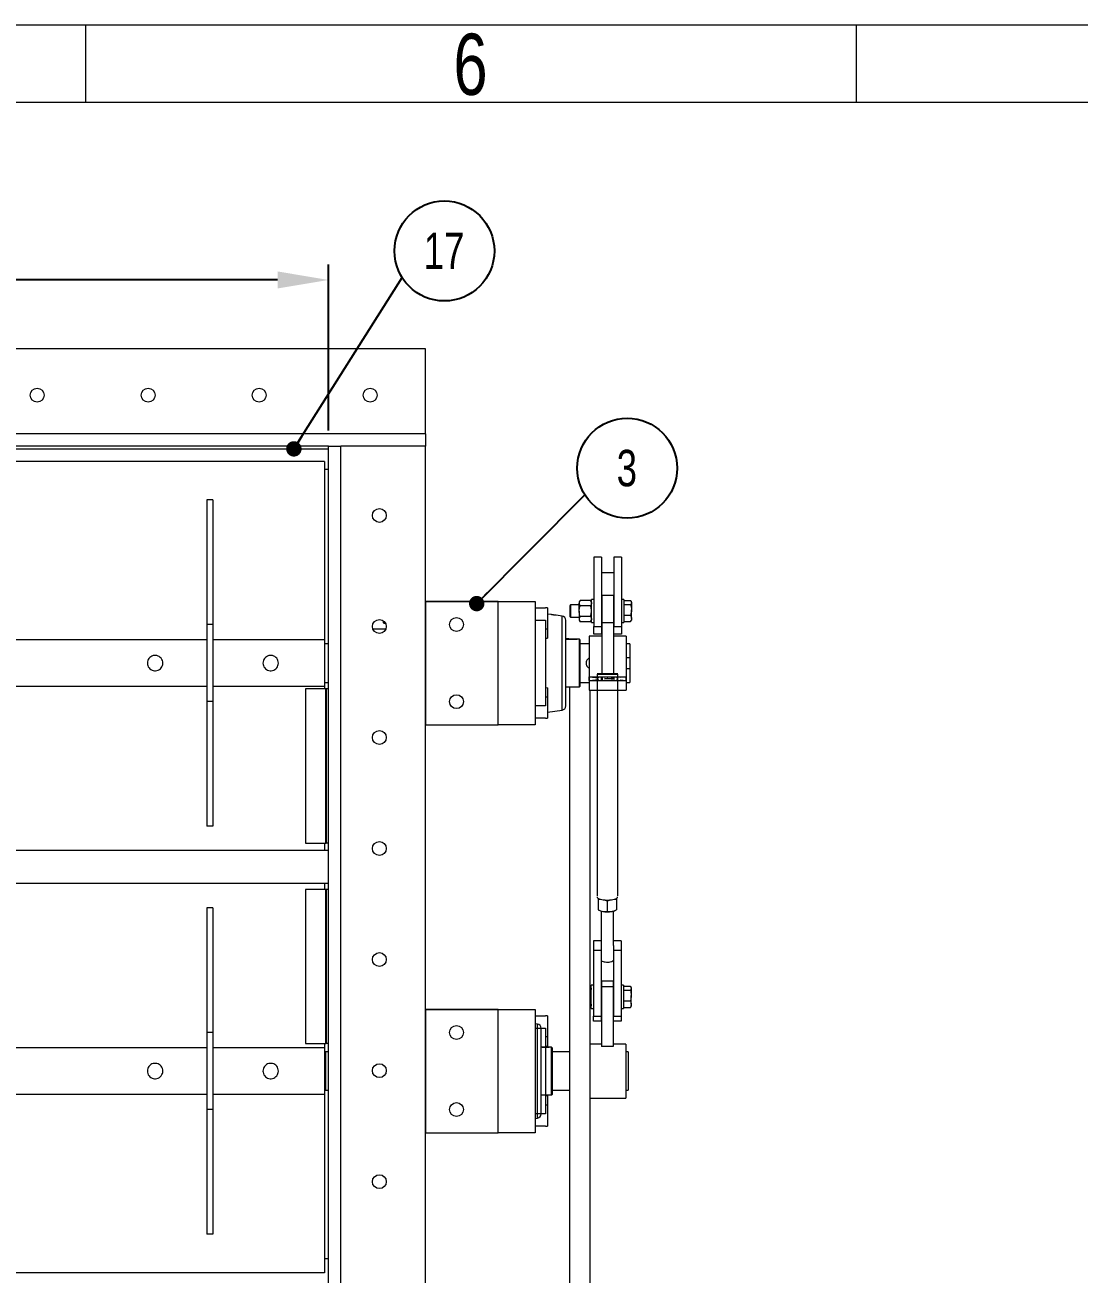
# Model space of a CAD drawing. Header units: millimetres. Extents: x 953 to 17674, y 376 to 6295.
# Drawn here: x 2874 to 4242, y 4674 to 6295 of the extents above; entities that cross this region are included whole.
import ezdxf

# ---------------------------------------------------------------- set-up
doc = ezdxf.new("R2010")
doc.units = ezdxf.units.MM
doc.linetypes.add('CENTERX2', pattern=[20.32, 12.7, -2.54, 2.54, -2.54])
doc.layers.add('SHEET', color=179, linetype='Continuous')
doc.styles.add('SLDTEXTSTYLE0', font='TXT', dxfattribs={"width": 0.75})
doc.styles.get("Standard").update_dxf_attribs({"font": 'arial.ttf'})
doc.dimstyles.new('Copy of ISO-25', dxfattribs={"dimscale": 20, "dimtxt": 3.5, "dimasz": 3.302, "dimexe": 1, "dimexo": 1, "dimgap": 1.524, "dimtad": 1, "dimtih": 1, "dimtoh": 1, "dimlfac": 20, "dimzin": 0, "dimtxsty": 'Standard', "dimcen": 2.5, "dimazin": 0, "dimtfac": 1, "dimtmove": 0, "dimatfit": 3, "dimfxl": 1, "dimtzin": 0, "dimarcsym": 0})
doc.dimstyles.new('SLDDIMSTYLE1', dxfattribs={"dimtxt": 0.18, "dimasz": 3.302, "dimexe": 0, "dimexo": 0.0625, "dimgap": 0, "dimtad": 0, "dimtih": 1, "dimtoh": 1, "dimdec": 0, "dimrnd": 1e-09, "dimzin": 0, "dimdsep": 46, "dimtxsty": 'Standard', "dimsah": 1, "dimcen": 0.09, "dimadec": 0, "dimazin": 0, "dimtfac": 3.302, "dimtdec": 0, "dimtofl": 0, "dimtmove": 0, "dimatfit": 3, "dimfxl": 1, "dimfrac": 2, "dimtolj": 1, "dimtzin": 0, "dimarcsym": 0})

# ---------------------------------------------------------------- blocks, each defined once
blk = doc.blocks.new('*D1')
at = {"color": 0, "lineweight": -2, "transparency": 16777216}
for p, q in [((1647.8, 5768.9), (1647.8, 5984.2)), ((3267.8, 5768.9), (3267.8, 5984.2)), ((3201.8, 5964.2), (1713.9, 5964.2))]:
    blk.add_line(p, q, dxfattribs=at)
at = {"color": 0, "transparency": 16777216}
for points in [[(1713.9, 5975.3), (1713.9, 5953.2), (1647.8, 5964.2)], [(3201.8, 5975.3), (3201.8, 5953.2), (3267.8, 5964.2)]]:
    blk.add_solid(points, dxfattribs=at)
at = {"layer": 'Defpoints', "color": 0, "transparency": 16777216}
for p in [(1647.8, 5964.2), (1647.8, 5748.9), (3267.8, 5748.9)]:
    blk.add_point(p, dxfattribs=at)
at = {"color": 0, "transparency": 16777216, "insert": (2457.8, 6029.7), "char_height": 70, "attachment_point": 5}
blk.add_mtext('W', dxfattribs=at)

msp = doc.modelspace()

# ---------------------------------------------------------------- linework, layer by layer
at = {"linetype": 'Continuous', "lineweight": 20}
for p, q in [((952.90534, 6294.86983), (8952.90502, 6294.86983)), ((2952.90526, 6194.86983), (2952.90526, 6294.86983)), ((3952.90522, 6194.86983), (3952.90522, 6294.86983)), ((1052.90534, 6194.86983), (8852.90503, 6194.86983)), ((3393.84461, 5874.92164), (1521.84466, 5874.92164)), ((3393.84461, 5764.92163), (3393.84461, 5874.92164)), ((3393.84461, 5764.92163), (1521.84466, 5764.92163)), ((3393.84461, 5764.92163), (3393.84461, 5748.92172)), ((3267.84457, 5748.92172), (1647.84466, 5748.92172)), ((1647.84466, 5745.1851), (3267.84457, 5745.1851)), ((3267.84457, 4128.92175), (3267.84457, 5748.92172)), ((3267.84457, 5748.92172), (3283.8446, 5748.92172)), ((3393.84461, 5748.92172), (3283.8446, 5748.92172)), ((3283.8446, 4128.92175), (3283.8446, 5748.92172)), ((3393.84461, 4128.92175), (3393.84461, 5748.92172)), ((3262.84458, 5728.92174), (1652.84466, 5728.92174)), ((3262.84458, 5728.92174), (3262.84458, 5497.42172)), ((3262.84458, 5718.92163), (3267.84457, 5718.92163)), ((3117.8446, 5678.92167), (3109.84459, 5678.92167)), ((3109.84459, 5678.92167), (3109.84459, 5517.4217)), ((3117.8446, 5678.92167), (3117.8446, 5517.4217)), ((3611.98556, 5604.87426), (3611.98556, 5514.87429)), ((3621.98555, 5604.87426), (3611.98556, 5604.87426)), ((3621.98555, 5604.87426), (3621.98555, 5514.87429)), ((3647.88568, 5604.87426), (3637.88569, 5604.87426)), ((3637.88569, 5604.87426), (3637.88569, 5514.87429)), ((3647.88568, 5604.87426), (3647.88568, 5514.87429)), ((3621.98555, 5584.87428), (3637.88569, 5584.87428)), ((3393.84461, 5547.4217), (3535.84469, 5547.4217)), ((3393.84461, 5547.42167), (3393.84461, 5387.42171)), ((3487.84459, 5547.42167), (3393.84461, 5547.42167)), ((3487.84459, 5387.42171), (3487.84459, 5547.42167)), ((3487.84459, 5547.42167), (3497.0014, 5547.42167)), ((3535.84469, 5547.4217), (3535.84469, 5387.42171)), ((3594.15758, 5548.73068), (3593.08565, 5546.87429)), ((3593.08565, 5546.87429), (3593.08565, 5545.26657)), ((3593.08565, 5534.87427), (3593.08565, 5545.26657)), ((3607.91385, 5548.73068), (3594.15758, 5548.73068)), ((3608.98578, 5546.87429), (3607.91385, 5548.73068)), ((3611.98556, 5549.87425), (3608.98578, 5549.87425)), ((3608.98578, 5534.87427), (3608.98578, 5549.87425)), ((3637.43555, 5554.87431), (3622.43569, 5554.87431)), ((3622.43569, 5554.87431), (3622.43569, 5519.70673)), ((3637.43555, 5554.87431), (3637.43555, 5519.70673)), ((3650.8857, 5549.87425), (3647.88568, 5549.87425)), ((3650.8857, 5549.87425), (3650.8857, 5548.73765)), ((3650.8857, 5548.73765), (3650.8857, 5519.87428)), ((3650.8857, 5548.61051), (3659.81376, 5548.61051)), ((3660.88569, 5546.87429), (3660.31754, 5547.85812)), ((3660.88569, 5545.96496), (3660.88569, 5546.87429)), ((3660.88569, 5545.96496), (3660.88569, 5536.45135)), ((3535.84469, 5538.92172), (3549.44456, 5538.92172)), ((3551.84472, 5538.92172), (3549.44456, 5538.92172)), ((3551.84472, 5538.92172), (3551.84472, 5511.60801)), ((3557.19984, 5530.2257), (3551.84472, 5530.9307)), ((3571.01906, 5528.40639), (3563.11167, 5529.44738)), ((3571.01906, 5467.42169), (3571.01906, 5528.40639)), ((3581.98726, 5542.87428), (3580.88577, 5541.77279)), ((3580.88577, 5541.77279), (3580.88577, 5541.25006)), ((3580.88577, 5541.25006), (3580.88577, 5527.9758)), ((3580.88577, 5527.9758), (3581.98726, 5526.87431)), ((3593.08565, 5542.87428), (3581.98726, 5542.87428)), ((3581.98726, 5542.87428), (3581.98726, 5542.2681)), ((3581.98726, 5542.2681), (3581.98726, 5526.87431)), ((3593.08565, 5534.87427), (3593.08565, 5524.48196)), ((3607.91385, 5541.80247), (3594.15758, 5541.80247)), ((3607.91385, 5527.94606), (3594.15758, 5527.94606)), ((3608.98578, 5519.87428), (3608.98578, 5534.87427)), ((3622.43569, 5542.87428), (3621.98555, 5542.87428)), ((3637.88569, 5542.87428), (3637.43555, 5542.87428)), ((3650.8857, 5543.31947), (3659.81376, 5543.31947)), ((3650.8857, 5529.58322), (3659.81376, 5529.58322)), ((3660.88569, 5525.36065), (3660.88569, 5536.45135)), ((3117.8446, 5517.4217), (3109.84459, 5517.4217)), ((3109.84459, 5517.4217), (3109.84459, 5417.42168)), ((3117.8446, 5517.4217), (3117.8446, 5417.42168)), ((3342.13616, 5511.42166), (3325.55307, 5511.42166)), ((3338.84455, 5522.405), (3338.84455, 5520.10272)), ((3338.84455, 5520.10272), (3339.8086, 5519.13867)), ((3339.8086, 5521.66197), (3339.8086, 5519.13867)), ((3339.8086, 5519.13867), (3341.79546, 5519.13867)), ((3535.84469, 5522.92169), (3549.44456, 5522.92169)), ((3549.44456, 5522.92169), (3549.44456, 5411.92169)), ((3551.84472, 5511.60801), (3549.44456, 5511.60801)), ((3551.84472, 5511.60801), (3551.84472, 5499.56716)), ((3575.84465, 5467.42169), (3575.84465, 5522.90387)), ((3581.98726, 5526.87431), (3593.08565, 5526.87431)), ((3593.08565, 5524.48196), (3593.08565, 5522.8743)), ((3593.08565, 5522.8743), (3594.15758, 5521.01786)), ((3607.91385, 5521.01786), (3594.15758, 5521.01786)), ((3607.91385, 5521.01786), (3608.98578, 5522.8743)), ((3608.98578, 5519.87428), (3611.98556, 5519.87428)), ((3611.98556, 5514.87429), (3621.98555, 5514.87429)), ((3611.98556, 5504.8743), (3611.98556, 5514.87429)), ((3621.98555, 5526.87431), (3622.43569, 5526.87431)), ((3621.98555, 5514.87429), (3621.98555, 5504.8743)), ((3637.43555, 5519.70673), (3622.43569, 5519.70673)), ((3622.43569, 5519.70673), (3622.43569, 5453.18742)), ((3637.43555, 5526.87431), (3637.88569, 5526.87431)), ((3637.43555, 5519.70673), (3637.43555, 5453.18742)), ((3637.88569, 5514.87429), (3647.88568, 5514.87429)), ((3637.88569, 5504.8743), (3637.88569, 5514.87429)), ((3647.88568, 5519.87428), (3650.8857, 5519.87428)), ((3647.88568, 5514.87429), (3647.88568, 5504.8743)), ((3650.8857, 5521.13808), (3659.81376, 5521.13808)), ((3659.81376, 5521.13808), (3660.19666, 5521.90597)), ((3660.31754, 5521.89041), (3660.88569, 5522.8743)), ((3660.88569, 5525.36065), (3660.88569, 5522.8743)), ((3109.84459, 5497.42172), (2789.84467, 5497.42172)), ((3262.84458, 5497.42172), (3117.8446, 5497.42172)), ((3262.84458, 5497.42172), (3262.84458, 5467.42175)), ((3549.44456, 5499.79798), (3551.84472, 5499.56716)), ((3581.21216, 5498.32169), (3581.05099, 5498.16034)), ((3589.85913, 5498.32169), (3581.21216, 5498.32169)), ((3590.02268, 5498.15813), (3589.85913, 5498.32169)), ((3593.43565, 5498.32169), (3591.20691, 5498.32169)), ((3594.53571, 5497.22169), (3593.43565, 5498.32169)), ((3593.43565, 5467.42169), (3593.43565, 5498.32169)), ((3594.53571, 5467.42169), (3594.53571, 5497.22169)), ((3622.43569, 5502.42168), (3605.93569, 5502.42168)), ((3605.93569, 5502.42168), (3605.93569, 5432.42169)), ((3621.98555, 5504.8743), (3611.98556, 5504.8743)), ((3653.93555, 5502.42168), (3637.43555, 5502.42168)), ((3647.88568, 5504.8743), (3637.88569, 5504.8743)), ((3653.93555, 5502.42168), (3653.93555, 5432.42169)), ((3267.84457, 5492.42172), (3262.84458, 5492.42172)), ((3605.93569, 5492.42169), (3594.53571, 5492.42169)), ((3658.93566, 5492.42169), (3653.93555, 5492.42169)), ((3658.93566, 5492.42169), (3658.93566, 5474.42169)), ((3262.84458, 5467.42175), (3262.84458, 5437.42166)), ((3571.01906, 5406.43702), (3571.01906, 5467.42169)), ((3575.84465, 5411.93954), (3575.84465, 5467.42169)), ((3593.43565, 5436.52169), (3593.43565, 5467.42169)), ((3594.53571, 5437.62169), (3594.53571, 5467.42169)), ((3658.93566, 5474.42169), (3653.93555, 5474.42169)), ((3658.93566, 5474.42169), (3658.93566, 5460.42169)), ((3605.93567, 5444.88906), (3605.93567, 5449.80398)), ((3605.93567, 5449.80398), (3653.93567, 5449.80398)), ((3616.58561, 5453.18742), (3616.58561, 5165.5404)), ((3637.43555, 5453.18742), (3622.43569, 5453.18742)), ((3643.28563, 5165.5404), (3643.28563, 5453.18742)), ((3653.93555, 5460.42169), (3658.93566, 5460.42169)), ((3653.93567, 5444.88906), (3653.93567, 5449.80398)), ((3658.93566, 5460.42169), (3658.93566, 5442.42168)), ((2789.84467, 5437.42166), (3109.84459, 5437.42166)), ((3117.8446, 5437.42166), (3262.84458, 5437.42166)), ((3237.8446, 5433.92167), (3237.8446, 5233.92175)), ((3264.10796, 5433.92167), (3237.8446, 5433.92167)), ((3262.84458, 5442.42165), (3267.84457, 5442.42165)), ((3262.84458, 5437.42166), (3262.84458, 5433.92167)), ((3264.10796, 5433.92167), (3264.10796, 5233.92175)), ((3264.84455, 5433.92167), (3264.10796, 5433.92167)), ((3267.84457, 5433.92167), (3264.84455, 5433.92167)), ((3264.84455, 5433.92167), (3264.84455, 5233.92175)), ((3551.84472, 5435.27625), (3549.44456, 5435.0454)), ((3551.84472, 5435.27625), (3551.84472, 5423.2354)), ((3575.84465, 5436.52169), (3593.43565, 5436.52169)), ((3580.4447, 5436.52169), (3580.4447, 4613.27429)), ((3593.43565, 5436.52169), (3594.53571, 5437.62169)), ((3594.53571, 5442.42168), (3605.93569, 5442.42168)), ((3605.93567, 5444.88906), (3653.93567, 5444.88906)), ((3605.93569, 5432.42169), (3653.93555, 5432.42169)), ((3607.14448, 4613.27429), (3607.14448, 5432.42169)), ((3653.93555, 5442.42168), (3658.93566, 5442.42168)), ((3117.8446, 5417.42168), (3109.84459, 5417.42168)), ((3109.84459, 5417.42168), (3109.84459, 5255.92171)), ((3117.8446, 5417.42168), (3117.8446, 5255.92171)), ((3551.84472, 5423.2354), (3549.44456, 5423.2354)), ((3551.84472, 5423.2354), (3551.84472, 5395.92169)), ((3549.44456, 5411.92169), (3535.84469, 5411.92169)), ((3551.84472, 5403.91267), (3571.01906, 5406.43702)), ((3393.84461, 5387.42171), (3487.84459, 5387.42171)), ((3497.0014, 5387.42171), (3487.84459, 5387.42171)), ((3535.84469, 5387.42171), (3487.84459, 5387.42171)), ((3549.44456, 5395.92169), (3535.84469, 5395.92169)), ((3549.44456, 5395.92169), (3551.84472, 5395.92169)), ((3117.8446, 5255.92171), (3109.84459, 5255.92171)), ((3267.84457, 5224.21669), (1647.84466, 5224.21669)), ((3237.8446, 5233.92175), (3264.10796, 5233.92175)), ((3262.84458, 5233.92175), (3262.84458, 5224.21669)), ((3264.10796, 5233.92175), (3264.84455, 5233.92175)), ((3267.84457, 5233.92175), (3264.84455, 5233.92175)), ((1647.84466, 5182.11662), (3267.84457, 5182.11662)), ((3264.10796, 5173.92169), (3237.8446, 5173.92169)), ((3237.8446, 5173.92169), (3237.8446, 4973.92177)), ((3262.84458, 5182.11662), (3262.84458, 5173.92169)), ((3264.84455, 5173.92169), (3264.10796, 5173.92169)), ((3264.10796, 5173.92169), (3264.10796, 4973.92177)), ((3267.84457, 5173.92169), (3264.84455, 5173.92169)), ((3264.84455, 5173.92169), (3264.84455, 4973.92177)), ((3617.5946, 5162.5533), (3617.5946, 5161.0875)), ((3617.5946, 5161.0875), (3620.49949, 5161.29624)), ((3617.5946, 5161.0875), (3617.5946, 5147.53842)), ((3629.59468, 5158.93244), (3629.59468, 5145.38335)), ((3641.59453, 5162.56093), (3641.59453, 5161.0875)), ((3641.59453, 5161.0875), (3641.59453, 5147.53842)), ((3117.8446, 5149.92177), (3109.84459, 5149.92177)), ((3109.84459, 5149.92177), (3109.84459, 4988.42168)), ((3117.8446, 5149.92177), (3117.8446, 4988.42168)), ((3618.62767, 5147.04763), (3619.70913, 5146.55875)), ((3621.59455, 5145.89261), (3621.59455, 5101.15527)), ((3637.59458, 5101.15527), (3637.59458, 5145.89261)), ((3639.47999, 5146.55875), (3640.55979, 5147.04692)), ((3611.69469, 5107.37645), (3611.69469, 5094.9341)), ((3621.59455, 5107.37645), (3611.69469, 5107.37645)), ((3647.59457, 5107.37645), (3637.59458, 5107.37645)), ((3647.59457, 5107.37645), (3647.59457, 5094.9341)), ((3621.69468, 5094.9341), (3611.69469, 5094.9341)), ((3611.69469, 5094.9341), (3611.69469, 5009.39893)), ((3621.69468, 5100.76308), (3621.69468, 5094.9341)), ((3621.69468, 5094.9341), (3621.69468, 5009.39893)), ((3637.59458, 5101.15527), (3637.59458, 5094.9341)), ((3647.59457, 5094.9341), (3637.59458, 5094.9341)), ((3637.59458, 5094.9341), (3637.59458, 5009.39893)), ((3647.59457, 5094.9341), (3647.59457, 5009.39893)), ((3607.62274, 5048.48432), (3607.14448, 5048.48432)), ((3607.62274, 5041.55612), (3607.14448, 5041.55612)), ((3608.69467, 5046.62787), (3607.62274, 5048.48432)), ((3611.69469, 5049.6279), (3608.69467, 5049.6279)), ((3608.69467, 5034.62791), (3608.69467, 5049.6279)), ((3622.19465, 5042.62793), (3621.69468, 5042.62793)), ((3637.19451, 5054.75401), (3622.19465, 5054.75401)), ((3622.19465, 5054.75401), (3622.19465, 5047.79028)), ((3637.19451, 5047.79028), (3622.19465, 5047.79028)), ((3622.19465, 5047.79028), (3622.19465, 4970.39652)), ((3637.19451, 5054.75401), (3637.19451, 5047.79028)), ((3637.19451, 5047.79028), (3637.19451, 4970.39652)), ((3637.59458, 5042.62793), (3637.19451, 5042.62793)), ((3650.59459, 5049.6279), (3647.59457, 5049.6279)), ((3650.59459, 5049.6279), (3650.59459, 5048.49124)), ((3650.59459, 5048.49124), (3650.59459, 5019.62793)), ((3650.59459, 5048.36416), (3659.52289, 5048.36416)), ((3650.59459, 5043.07305), (3659.52289, 5043.07305)), ((3660.59458, 5046.62787), (3660.02643, 5047.61171)), ((3660.59458, 5045.71855), (3660.59458, 5046.62787)), ((3660.59458, 5045.71855), (3660.59458, 5036.20493)), ((3607.62274, 5027.69971), (3607.14448, 5027.69971)), ((3608.69467, 5019.62793), (3608.69467, 5034.62791)), ((3621.69468, 5026.62789), (3622.19465, 5026.62789)), ((3637.19451, 5026.62789), (3637.59458, 5026.62789)), ((3650.59459, 5029.33681), (3659.52289, 5029.33681)), ((3660.59458, 5025.11429), (3660.59458, 5036.20493)), ((3660.59458, 5025.11429), (3660.59458, 5022.62795)), ((3393.84461, 5018.4218), (3535.84469, 5018.4218)), ((3487.84459, 5018.42177), (3393.84461, 5018.42177)), ((3393.84461, 5018.42177), (3393.84461, 4858.42175)), ((3487.84459, 4858.42175), (3487.84459, 5018.42177)), ((3487.84459, 5018.42177), (3497.0014, 5018.42177)), ((3487.84459, 5018.42177), (3497.0014, 5018.42177)), ((3535.84469, 5018.4218), (3535.84469, 4858.42181)), ((3535.84469, 5009.92182), (3549.44456, 5009.92182)), ((3551.84472, 5009.92182), (3549.44456, 5009.92182)), ((3551.84472, 5009.92182), (3551.84472, 4982.60811)), ((3607.62274, 5020.7715), (3607.14448, 5020.7715)), ((3607.62274, 5020.7715), (3608.69467, 5022.62795)), ((3608.69467, 5019.62793), (3611.69469, 5019.62793)), ((3611.69469, 5009.39893), (3621.69468, 5009.39893)), ((3611.69469, 5003.00562), (3611.69469, 5009.39893)), ((3621.69468, 5009.39893), (3621.69468, 5003.00562)), ((3637.59458, 5009.39893), (3647.59457, 5009.39893)), ((3637.59458, 5003.00562), (3637.59458, 5009.39893)), ((3647.59457, 5019.62793), (3650.59459, 5019.62793)), ((3647.59457, 5009.39893), (3647.59457, 5003.00562)), ((3650.59459, 5020.89166), (3659.52289, 5020.89166)), ((3659.52289, 5020.89166), (3659.90555, 5021.65961)), ((3660.02643, 5021.64399), (3660.59458, 5022.62795)), ((3539.01899, 4999.40634), (3535.84469, 4999.82425)), ((3535.84469, 4993.92178), (3549.44456, 4993.92178)), ((3539.01899, 4938.42173), (3539.01899, 4999.40634)), ((3543.84458, 4938.42173), (3543.84458, 4993.90387)), ((3549.44456, 4993.92178), (3549.44456, 4882.92179)), ((3621.69468, 5003.00562), (3611.69469, 5003.00562)), ((3647.59457, 5003.00562), (3637.59458, 5003.00562)), ((3117.8446, 4988.42168), (3109.84459, 4988.42168)), ((3109.84459, 4988.42168), (3109.84459, 4888.42172)), ((3117.8446, 4988.42168), (3117.8446, 4888.42172)), ((3551.84472, 4982.60811), (3549.44456, 4982.60811)), ((3551.84472, 4982.60811), (3551.84472, 4970.56725)), ((3109.84459, 4968.4217), (2789.84467, 4968.4217)), ((3262.84458, 4968.4217), (3117.8446, 4968.4217)), ((3237.8446, 4973.92177), (3264.10796, 4973.92177)), ((3262.84458, 4973.92177), (3262.84458, 4968.4217)), ((3262.84458, 4968.4217), (3262.84458, 4938.42173)), ((3263.84462, 4962.92174), (3262.84458, 4962.92174)), ((3267.84457, 4963.4217), (3263.84462, 4963.4217)), ((3263.84462, 4963.4217), (3263.84462, 4913.42169)), ((3264.10796, 4973.92177), (3264.84455, 4973.92177)), ((3267.84457, 4973.92177), (3264.84455, 4973.92177)), ((3545.12108, 4969.32173), (3544.95991, 4969.16032)), ((3553.76804, 4969.32173), (3545.12108, 4969.32173)), ((3549.44456, 4970.79807), (3551.84472, 4970.56725)), ((3553.9316, 4969.15817), (3553.76804, 4969.32173)), ((3557.34456, 4969.32173), (3555.11582, 4969.32173)), ((3558.44462, 4968.22166), (3557.34456, 4969.32173)), ((3557.34456, 4938.42173), (3557.34456, 4969.32173)), ((3558.44462, 4938.42173), (3558.44462, 4968.22166)), ((3580.4447, 4963.4217), (3558.44462, 4963.4217)), ((3622.19465, 4973.42169), (3607.14448, 4973.42169)), ((3637.19451, 4970.39652), (3622.19465, 4970.39652)), ((3653.69451, 4973.42169), (3637.19451, 4973.42169)), ((3653.69451, 4973.42169), (3653.69451, 4909.75142)), ((3656.7446, 4963.4217), (3653.69451, 4963.4217)), ((3656.7446, 4963.4217), (3656.7446, 4913.42169)), ((3262.84458, 4938.42173), (3262.84458, 4908.4217)), ((3539.01899, 4877.43706), (3539.01899, 4938.42173)), ((3543.84458, 4882.93958), (3543.84458, 4938.42173)), ((3557.34456, 4907.52173), (3557.34456, 4938.42173)), ((3558.44462, 4908.62173), (3558.44462, 4938.42173)), ((3262.84458, 4913.92171), (3263.84462, 4913.92171)), ((3263.84462, 4913.42169), (3267.84457, 4913.42169)), ((3558.44462, 4913.42169), (3580.4447, 4913.42169)), ((3653.69451, 4913.42169), (3656.7446, 4913.42169)), ((2789.84467, 4908.4217), (3109.84459, 4908.4217)), ((3117.8446, 4908.4217), (3262.84458, 4908.4217)), ((3262.84458, 4908.4217), (3262.84458, 4676.92174)), ((3543.84458, 4907.52173), (3557.34456, 4907.52173)), ((3551.84472, 4906.27635), (3549.44456, 4906.0455)), ((3551.84472, 4906.27635), (3551.84472, 4894.23549)), ((3557.34456, 4907.52173), (3558.44462, 4908.62173)), ((3607.14448, 4903.4217), (3653.69451, 4903.4217)), ((3653.69451, 4909.75142), (3653.69451, 4903.4217)), ((3117.8446, 4888.42172), (3109.84459, 4888.42172)), ((3109.84459, 4888.42172), (3109.84459, 4726.92175)), ((3117.8446, 4888.42172), (3117.8446, 4726.92175)), ((3549.44456, 4882.92179), (3535.84469, 4882.92179)), ((3551.84472, 4894.23549), (3549.44456, 4894.23549)), ((3551.84472, 4894.23549), (3551.84472, 4866.92179)), ((3535.84469, 4877.01915), (3539.01899, 4877.43706)), ((3549.44456, 4866.92179), (3535.84469, 4866.92179)), ((3549.44456, 4866.92179), (3551.84472, 4866.92179)), ((3393.84461, 4858.42175), (3487.84459, 4858.42175)), ((3497.0014, 4858.42181), (3487.84459, 4858.42181)), ((3535.84469, 4858.42181), (3487.84459, 4858.42181)), ((3497.0014, 4858.42175), (3487.84459, 4858.42175)), ((3117.8446, 4726.92175), (3109.84459, 4726.92175)), ((3267.84457, 4694.85016), (3262.84458, 4694.85016)), ((3262.84458, 4676.92174), (1652.84466, 4676.92174))]:
    msp.add_line(p, q, dxfattribs=at)
for p, q in [((3579.92518, 5498.31153), (3575.84465, 5498.31153)), ((3643.28563, 5453.18742), (3616.58561, 5453.18742))]:
    msp.add_line(p, q)
at = {"linetype": 'CENTERX2', "lineweight": 20}
for p, q in [((3605.93567, 5444.88906), (3653.93567, 5449.80398)), ((3605.93567, 5449.80398), (3653.93567, 5444.88906))]:
    msp.add_line(p, q, dxfattribs=at)
at = {"linetype": 'Continuous', "lineweight": 20, "flags": 128}
for points in [[(3616.24467, 5164.26121), (3616.42659, 5163.57779), (3616.96804, 5162.91284), (3617.85352, 5162.28484), (3619.05944, 5161.71061), (3620.5529, 5161.20612), (3622.29288, 5160.78483), (3624.23194, 5160.45844), (3626.31738, 5160.23575), (3628.49224, 5160.12286), (3630.69713, 5160.12286), (3632.87175, 5160.23575), (3634.95719, 5160.45844), (3636.89625, 5160.78483), (3638.63623, 5161.20612), (3640.12969, 5161.71061), (3641.33561, 5162.28484), (3642.22133, 5162.91284), (3642.76254, 5163.57779), (3642.94469, 5164.26121), (3642.94469, 5164.26121)], [(3621.69468, 5081.75527), (3622.14005, 5081.24446), (3622.92254, 5080.77442), (3624.00687, 5080.36661), (3625.34416, 5080.03926), (3626.87361, 5079.80739), (3628.52609, 5079.68127), (3630.22697, 5079.66673), (3631.89924, 5079.76448), (3633.46732, 5079.97), (3634.86016, 5080.27398), (3636.01482, 5080.66284), (3636.87885, 5081.1187), (3637.41362, 5081.62116), (3637.59458, 5082.14747)]]:
    msp.add_lwpolyline(points, dxfattribs=at)
at = {"linetype": 'Continuous', "lineweight": 20}
for centre in [(2889.84461, 5814.92168), (3033.8446, 5814.92168), (3177.8446, 5814.92168), (3321.84459, 5814.92168), (3333.84459, 5658.92169), (3333.84459, 5514.92169), (3433.84459, 5517.42169), (3433.84459, 5417.4217), (3333.84459, 5370.9217), (3333.84459, 5226.92171), (3333.84459, 5082.92171), (3433.84459, 4988.42171), (3333.84459, 4938.92172), (3433.84459, 4888.42172), (3333.84459, 4794.92172)]:
    msp.add_circle(centre, 9, dxfattribs=at)
for centre, radius, start, end in [((3570.29465, 5522.90385), 5.55, 0, 82.5), ((3570.29465, 5411.93954), 5.55, 277.5, 0), ((3626.15156, 5161.65952), 16.41761, 246.89548477, 261.04013515), ((3629.59456, 5180.79024), 35.85359, 260.36650813, 279.63349187), ((3633.03852, 5161.6562), 16.41418, 278.9583803, 293.10599978), ((3622.44527, 5101.1636), 0.85076, 180.56045436, 208.0849856), ((3538.29458, 4993.90387), 5.55, 0, 82.5), ((3538.29458, 4882.93956), 5.55, 277.5, 0)]:
    msp.add_arc(centre, radius, start, end, dxfattribs=at)
for points, knots in [([(3594.15758, 5548.73068), (3593.85797, 5548.16811), (3593.25327, 5547.03265), (3593.14186, 5545.85882), (3593.08565, 5545.26657)], [0, 0, 0, 0, 0.49545562248, 1, 1, 1, 1]), ([(3593.08565, 5545.26657), (3593.08697, 5545.18446), (3593.097, 5544.56268), (3593.3305, 5543.39024), (3593.8802, 5542.33495), (3594.15758, 5541.80247)], [0, 0, 0, 0, 0.07009521932, 0.53078519315, 1, 1, 1, 1]), ([(3607.91385, 5548.73068), (3608.21346, 5548.16811), (3608.81816, 5547.03265), (3608.92957, 5545.85882), (3608.98578, 5545.26657)], [0, 0, 0, 0, 0.49545562248, 1, 1, 1, 1]), ([(3608.98578, 5545.26657), (3608.98446, 5545.18446), (3608.97444, 5544.56268), (3608.74054, 5543.39026), (3608.19109, 5542.33496), (3607.91385, 5541.80247)], [0, 0, 0, 0, 0.07009552404, 0.53079083767, 1, 1, 1, 1]), ([(3659.81376, 5548.61051), (3659.94471, 5548.42812), (3660.31836, 5547.9077), (3660.77451, 5547.02646), (3660.84847, 5546.32035), (3660.88569, 5545.96496)], [0, 0, 0, 0, 0.21136422638, 0.60307604257, 1, 1, 1, 1]), ([(3660.88569, 5545.96496), (3660.87382, 5545.75695), (3660.82276, 5544.86175), (3660.25194, 5543.98924), (3659.81376, 5543.31947)], [0, 0, 0, 0, 0.2323627422, 1, 1, 1, 1]), ([(3557.58965, 5530.15519), (3557.54184, 5530.16351), (3557.3338, 5530.19973), (3557.14605, 5530.23359), (3557.18924, 5530.22588), (3557.1996, 5530.22403)], [0, 0, 0, 0, 0.18489106416, 0.80448922321, 1, 1, 1, 1]), ([(3562.68561, 5529.48428), (3562.61063, 5529.49125), (3562.35005, 5529.51546), (3561.72821, 5529.57761), (3560.78521, 5529.68452), (3559.75105, 5529.8185), (3558.75819, 5529.96328), (3558.02193, 5530.08175), (3557.70623, 5530.13538), (3557.58965, 5530.15519)], [0, 0, 0, 0, 0.0653949079, 0.2272488513, 0.392759137, 0.5614401721, 0.7315624138, 0.9008796136, 1, 1, 1, 1]), ([(3563.11167, 5529.44738), (3563.11175, 5529.44736), (3563.15621, 5529.43625), (3563.01701, 5529.45676), (3562.77625, 5529.47675), (3562.68561, 5529.48428)], [0, 0, 0, 0, 0.0011170992, 0.6239631933, 1, 1, 1, 1]), ([(3593.08565, 5534.87427), (3593.1016, 5535.50424), (3593.16099, 5537.84932), (3593.7366, 5540.13258), (3594.15758, 5541.80247)], [0, 0, 0, 0, 0.2686385884, 1, 1, 1, 1]), ([(3594.15758, 5527.94606), (3593.9957, 5528.5277), (3593.36719, 5530.78597), (3593.20561, 5533.13228), (3593.08565, 5534.87427)], [0, 0, 0, 0, 0.25756158633, 1, 1, 1, 1]), ([(3594.15758, 5527.94606), (3593.85797, 5527.3835), (3593.25327, 5526.24805), (3593.14186, 5525.07421), (3593.08565, 5524.48196)], [0, 0, 0, 0, 0.4954592487, 1, 1, 1, 1]), ([(3608.98578, 5534.87427), (3608.96983, 5535.50424), (3608.91044, 5537.84932), (3608.33483, 5540.13258), (3607.91385, 5541.80247)], [0, 0, 0, 0, 0.2686385884, 1, 1, 1, 1]), ([(3607.91385, 5527.94606), (3608.07564, 5528.52771), (3608.7038, 5530.78605), (3608.86563, 5533.1323), (3608.98578, 5534.87427)], [0, 0, 0, 0, 0.2575542172, 1, 1, 1, 1]), ([(3607.91385, 5527.94606), (3608.21346, 5527.3835), (3608.81816, 5526.24805), (3608.92957, 5525.07421), (3608.98578, 5524.48196)], [0, 0, 0, 0, 0.4954592487, 1, 1, 1, 1]), ([(3659.81376, 5543.31947), (3660.11336, 5542.20405), (3660.71806, 5539.95278), (3660.82948, 5537.62553), (3660.88569, 5536.45135)], [0, 0, 0, 0, 0.49546374991, 1, 1, 1, 1]), ([(3660.88569, 5536.45135), (3660.88437, 5536.28853), (3660.87434, 5535.05568), (3660.64084, 5532.73119), (3660.09113, 5530.63894), (3659.81376, 5529.58322)], [0, 0, 0, 0, 0.0700972324, 0.5307851965, 1, 1, 1, 1]), ([(3659.81376, 5529.58322), (3660.11336, 5528.89746), (3660.71807, 5527.51335), (3660.82948, 5526.08255), (3660.88569, 5525.36065)], [0, 0, 0, 0, 0.4954570416, 1, 1, 1, 1]), ([(3593.08565, 5524.48196), (3593.08697, 5524.39985), (3593.097, 5523.77814), (3593.33051, 5522.60557), (3593.88021, 5521.55032), (3594.15758, 5521.01786)], [0, 0, 0, 0, 0.0701020582, 0.5307814136, 1, 1, 1, 1]), ([(3608.98578, 5524.48196), (3608.98446, 5524.39985), (3608.97444, 5523.77813), (3608.74053, 5522.60559), (3608.19109, 5521.55033), (3607.91385, 5521.01786)], [0, 0, 0, 0, 0.07010236289, 0.53078705802, 1, 1, 1, 1]), ([(3660.88569, 5525.36065), (3660.88437, 5525.26054), (3660.87434, 5524.50252), (3660.64083, 5523.07344), (3660.09113, 5521.78713), (3659.81376, 5521.13808)], [0, 0, 0, 0, 0.07010217398, 0.53078424252, 1, 1, 1, 1]), ([(3591.20691, 5498.32088), (3591.15748, 5498.31303), (3591.05787, 5498.29721), (3590.24265, 5498.17891), (3588.99619, 5498.03316), (3587.31811, 5497.90416), (3585.35918, 5497.85687), (3583.36066, 5497.92447), (3581.59806, 5498.08153), (3580.39617, 5498.23847), (3579.83942, 5498.32465), (3579.9079, 5498.31417), (3579.92518, 5498.31153)], [0, 0, 0, 0, 0.0926160399, 0.1866510934, 0.286262075, 0.3941815297, 0.5091459769, 0.6274455553, 0.7455643835, 0.8594485694, 0.9645292612, 1, 1, 1, 1]), ([(3032.84457, 5467.42175), (3032.94914, 5468.5128), (3033.15815, 5470.6936), (3034.78008, 5473.61637), (3037.21152, 5475.91707), (3040.34106, 5477.30431), (3043.72233, 5477.56455), (3046.91628, 5476.74286), (3049.67957, 5474.96694), (3051.7793, 5472.33073), (3052.89917, 5469.09179), (3052.8792, 5465.71899), (3051.80669, 5462.60668), (3049.7974, 5459.97998), (3046.97587, 5458.10058), (3043.658, 5457.26506), (3040.32848, 5457.56389), (3037.32286, 5458.87412), (3034.87081, 5461.09638), (3033.17101, 5464.0609), (3032.9517, 5466.31876), (3032.84457, 5467.42175)], [0, 0, 0, 0, 0.0517213211, 0.1033801902, 0.1566626096, 0.2114486949, 0.2643668819, 0.3148866197, 0.3662419638, 0.4202718643, 0.4748113948, 0.5269787999, 0.5776532877, 0.6296796406, 0.684060919, 0.7382969585, 0.7897492549, 0.8402501222, 0.8929655087, 0.9477123697, 1, 1, 1, 1]), ([(3182.84466, 5467.42175), (3182.94918, 5468.51281), (3183.15809, 5470.69361), (3184.78006, 5473.61637), (3187.21148, 5475.91707), (3190.34103, 5477.30431), (3193.7223, 5477.56454), (3196.91626, 5476.74286), (3199.67952, 5474.9669), (3201.77946, 5472.3308), (3202.89904, 5469.09177), (3202.87939, 5465.71897), (3201.80661, 5462.6067), (3199.79739, 5459.97998), (3196.97584, 5458.10058), (3193.65797, 5457.26506), (3190.32846, 5457.56389), (3187.32283, 5458.87412), (3184.87079, 5461.09638), (3183.17095, 5464.06088), (3182.95174, 5466.31876), (3182.84466, 5467.42175)], [0, 0, 0, 0, 0.0517209862, 0.1033798278, 0.1566622189, 0.211448275, 0.2643664339, 0.3148861449, 0.3662414617, 0.4202724955, 0.474811385, 0.5269787515, 0.577653823, 0.6296801482, 0.6840613977, 0.7382974084, 0.7897496774, 0.8402505179, 0.8929658763, 0.9477127083, 1, 1, 1, 1]), ([(3605.93569, 5473.65014), (3605.49634, 5473.44354), (3604.34678, 5472.903), (3602.97, 5471.30173), (3602.00305, 5469.12658), (3601.84066, 5466.75027), (3602.43679, 5464.47929), (3603.75036, 5462.59428), (3605.00607, 5461.42847), (3605.84822, 5461.1698), (3605.93569, 5461.14294)], [0, 0, 0, 0, 0.0924485537, 0.2418890092, 0.3939390767, 0.542136916, 0.6862527804, 0.8319430586, 0.9825441256, 1, 1, 1, 1]), ([(3626.44827, 5160.24732), (3626.56978, 5160.2133), (3627.63997, 5159.91364), (3628.67615, 5159.39351), (3629.59468, 5158.93244)], [0, 0, 0, 0, 0.1135316902, 1, 1, 1, 1]), ([(3629.59468, 5158.93244), (3630.56462, 5159.42271), (3631.63997, 5159.96627), (3632.75179, 5160.25925), (3632.86078, 5160.28797)], [0, 0, 0, 0, 0.9019669228, 1, 1, 1, 1]), ([(3638.77141, 5161.29517), (3638.78509, 5161.29617), (3639.74631, 5161.36702), (3640.67704, 5161.22626), (3641.59453, 5161.0875)], [0, 0, 0, 0, 0.01422294637, 1, 1, 1, 1]), ([(3617.5946, 5147.53842), (3618.56899, 5147.07871), (3620.53568, 5146.15085), (3622.56881, 5145.67987), (3623.59464, 5145.44224)], [0, 0, 0, 0, 0.4954422042, 1, 1, 1, 1]), ([(3623.59464, 5145.44224), (3623.73689, 5145.41793), (3624.81397, 5145.23383), (3626.84449, 5145.09133), (3628.67236, 5145.28542), (3629.59468, 5145.38335)], [0, 0, 0, 0, 0.0701017133, 0.5307787059, 1, 1, 1, 1]), ([(3629.59468, 5145.38335), (3630.56907, 5145.27365), (3632.53573, 5145.05223), (3634.56874, 5145.31145), (3635.59449, 5145.44224)], [0, 0, 0, 0, 0.49545634103, 1, 1, 1, 1]), ([(3635.59449, 5145.44224), (3635.73674, 5145.46898), (3636.81385, 5145.67148), (3638.84451, 5146.25887), (3640.6723, 5147.10931), (3641.59453, 5147.53842)], [0, 0, 0, 0, 0.07010300584, 0.53080898002, 1, 1, 1, 1]), ([(3607.62274, 5048.48432), (3607.92235, 5047.92173), (3608.52705, 5046.78623), (3608.63846, 5045.61244), (3608.69467, 5045.02022)], [0, 0, 0, 0, 0.49545980862, 1, 1, 1, 1]), ([(3608.69467, 5045.02022), (3608.69335, 5044.93809), (3608.68332, 5044.31622), (3608.44981, 5043.1439), (3607.90012, 5042.08861), (3607.62274, 5041.55612)], [0, 0, 0, 0, 0.0701028764, 0.5307833129, 1, 1, 1, 1]), ([(3608.69467, 5034.62791), (3608.67872, 5035.25787), (3608.61933, 5037.60295), (3608.04372, 5039.88621), (3607.62274, 5041.55612)], [0, 0, 0, 0, 0.2686301534, 1, 1, 1, 1]), ([(3659.52289, 5048.36416), (3659.65385, 5048.18174), (3660.02752, 5047.66125), (3660.48332, 5046.78007), (3660.55733, 5046.07394), (3660.59458, 5045.71855)], [0, 0, 0, 0, 0.2113672121, 0.6030802211, 1, 1, 1, 1]), ([(3660.59458, 5045.71855), (3660.58271, 5045.51056), (3660.53164, 5044.61546), (3659.96096, 5043.74288), (3659.52289, 5043.07305)], [0, 0, 0, 0, 0.2323648947, 1, 1, 1, 1]), ([(3659.52289, 5043.07305), (3659.8224, 5041.95763), (3660.4269, 5039.70633), (3660.53835, 5037.37911), (3660.59458, 5036.20493)], [0, 0, 0, 0, 0.49545992807, 1, 1, 1, 1]), ([(3607.62274, 5027.69971), (3607.78453, 5028.28133), (3608.41272, 5030.53967), (3608.57453, 5032.88592), (3608.69467, 5034.62791)], [0, 0, 0, 0, 0.25754594749, 1, 1, 1, 1]), ([(3607.62274, 5027.69971), (3607.92235, 5027.13711), (3608.52705, 5026.00162), (3608.63846, 5024.82783), (3608.69467, 5024.2356)], [0, 0, 0, 0, 0.4954616146, 1, 1, 1, 1]), ([(3660.59458, 5036.20493), (3660.59326, 5036.04214), (3660.58323, 5034.80929), (3660.34968, 5032.48482), (3659.80016, 5030.39253), (3659.52289, 5029.33681)], [0, 0, 0, 0, 0.0700894071, 0.5307895444, 1, 1, 1, 1]), ([(3659.52289, 5029.33681), (3659.8224, 5028.65104), (3660.4269, 5027.26693), (3660.53835, 5025.83617), (3660.59458, 5025.11429)], [0, 0, 0, 0, 0.4954590914, 1, 1, 1, 1]), ([(3660.59458, 5025.11429), (3660.59326, 5025.01416), (3660.58323, 5024.25603), (3660.34967, 5022.82711), (3659.80016, 5021.54074), (3659.52289, 5020.89166)], [0, 0, 0, 0, 0.07010727893, 0.53079562259, 1, 1, 1, 1]), ([(3608.69467, 5024.2356), (3608.69335, 5024.15347), (3608.68332, 5023.53156), (3608.44982, 5022.35932), (3607.90012, 5021.304), (3607.62274, 5020.7715)], [0, 0, 0, 0, 0.0700994572, 0.5307852028, 1, 1, 1, 1]), ([(3555.11582, 4969.32089), (3555.06639, 4969.31305), (3554.96678, 4969.29724), (3554.15156, 4969.17898), (3552.9051, 4969.03323), (3551.22702, 4968.90424), (3549.2681, 4968.85691), (3547.26957, 4968.92445), (3545.50698, 4969.08158), (3544.30508, 4969.23849), (3543.74834, 4969.3246), (3543.81681, 4969.31421), (3543.83409, 4969.31159)], [0, 0, 0, 0, 0.0926160163, 0.1866509759, 0.2862619779, 0.3941814547, 0.5091459651, 0.6274455129, 0.7455644906, 0.8594485648, 0.9645292781, 1, 1, 1, 1]), ([(3032.84457, 4938.42173), (3032.94914, 4939.51278), (3033.15816, 4941.69359), (3034.78006, 4944.61639), (3037.2115, 4946.91713), (3040.34107, 4948.30425), (3043.72233, 4948.56461), (3046.91628, 4947.74289), (3049.67959, 4945.96697), (3051.77927, 4943.33073), (3052.89918, 4940.09181), (3052.87919, 4936.71901), (3051.80671, 4933.60667), (3049.7974, 4930.97996), (3046.97588, 4929.10054), (3043.65799, 4928.26511), (3040.3285, 4928.56394), (3037.32282, 4929.87407), (3034.87083, 4932.09643), (3033.17101, 4935.06091), (3032.9517, 4937.31875), (3032.84457, 4938.42173)], [0, 0, 0, 0, 0.0517213034, 0.1033809826, 0.1566633838, 0.2114490712, 0.2643673123, 0.3148870329, 0.3662423596, 0.4202729726, 0.4748115942, 0.5269789816, 0.5776543426, 0.6296806778, 0.6840619377, 0.7382977298, 0.7897500086, 0.8402504846, 0.8929664772, 0.9477133196, 1, 1, 1, 1]), ([(3182.84466, 4938.42173), (3182.94918, 4939.51278), (3183.1581, 4941.6936), (3184.78004, 4944.61639), (3187.21147, 4946.91713), (3190.34105, 4948.30425), (3193.7223, 4948.56461), (3196.91626, 4947.74289), (3199.67954, 4945.96694), (3201.77942, 4943.33079), (3202.89906, 4940.09179), (3202.87937, 4936.71898), (3201.80663, 4933.60669), (3199.79739, 4930.97996), (3196.97585, 4929.10054), (3193.65796, 4928.26511), (3190.32847, 4928.56394), (3187.32279, 4929.87407), (3184.87081, 4932.09643), (3183.17095, 4935.0609), (3182.95174, 4937.31875), (3182.84466, 4938.42173)], [0, 0, 0, 0, 0.0517209685, 0.1033806202, 0.1566629931, 0.2114486514, 0.2643668644, 0.3148865581, 0.3662418575, 0.4202736038, 0.4748115844, 0.5269789332, 0.5776548779, 0.6296811854, 0.6840624163, 0.7382981797, 0.7897504311, 0.8402508803, 0.8929668448, 0.9477136581, 1, 1, 1, 1])]:
    msp.add_open_spline(points, degree=3, knots=knots, dxfattribs=at)
msp.add_point((3629.93567, 5447.34652), dxfattribs=at)
at = {"layer": 'SHEET', "color": 0}
for centre in [(3418.2098, 6001.86184), (3655.39678, 5720.14763)]:
    msp.add_circle(centre, 64.80461, dxfattribs=at)

# ---------------------------------------------------------------- texts
at = {"linetype": 'Continuous', "lineweight": 20, "insert": (3452.10598, 6283.63999), "char_height": 79.375, "attachment_point": 2, "style": 'SLDTEXTSTYLE0'}
msp.add_mtext('6', dxfattribs=at)
at = {"layer": 'SHEET', "color": 0, "char_height": 47.25, "attachment_point": 2, "style": 'SLDTEXTSTYLE0'}
for s, insert in [('17', (3417.73401, 6025.6742)), ('3', (3654.921, 5743.96))]:
    msp.add_mtext(s, dxfattribs=dict(at, insert=insert))

# ---------------------------------------------------------------- dimensions: what is measured, and where the dimension line sits
dim = msp.add_linear_dim(base=(1647.84466, 5964.24585), p1=(3267.84457, 5748.92172), p2=(1647.84466, 5748.92172), text='W', dimstyle='Copy of ISO-25')
dim.commit()
dim.dimension.update_dxf_attribs({"geometry": '*D1', "text_midpoint": (2457.84462, 5964.24585), "dimtype": 160})

# ---------------------------------------------------------------- leaders
at = {"layer": 'SHEET', "color": 0}
for points in [[(3222.9585, 5745.1851), (3363.26386, 5967.50224)], [(3460.14549, 5544.56701), (3600.45084, 5685.78804)]]:
    msp.add_leader(points, dimstyle='SLDDIMSTYLE1', override={"dimasz": 20, "dimldrblk": 'Dot'}, dxfattribs=at)

doc.saveas('drawing.dxf')
